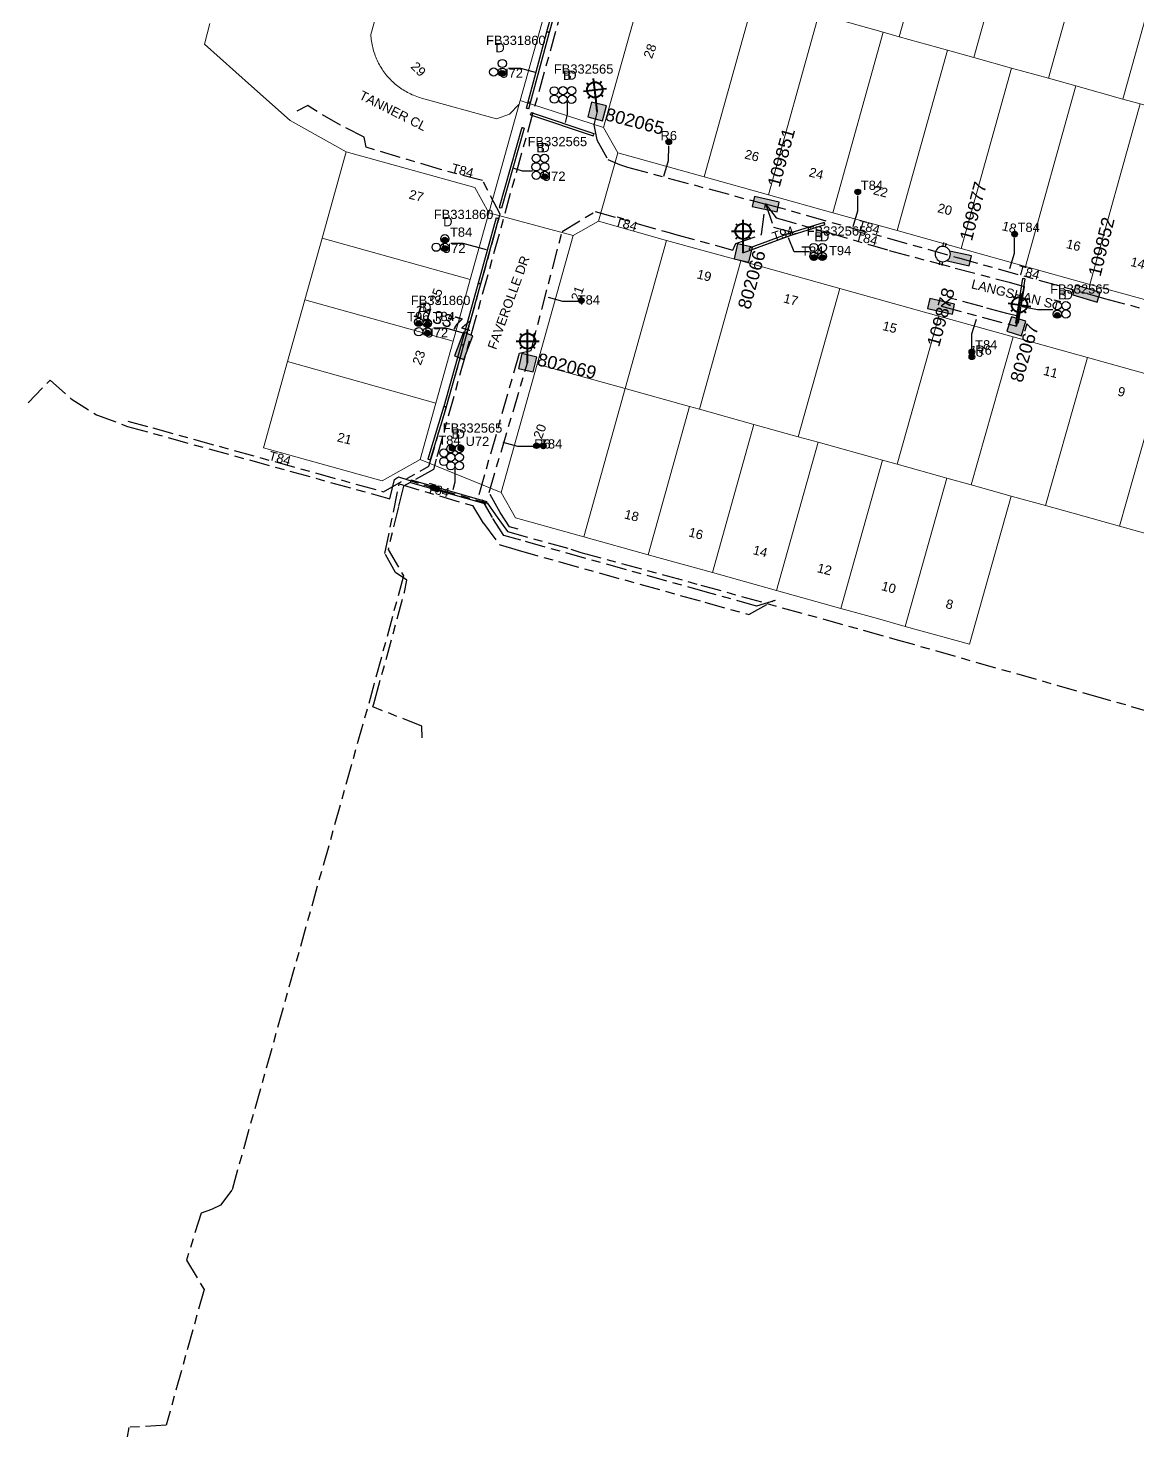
# Model space of a CAD drawing. Header units: metres. Extents: x 289087 to 291245, y 6227587 to 6229773.
# Drawn here: x 290101.3 to 290317.4, y 6228088.2 to 6228362.6 of the extents above; entities that cross this region are included whole.
import ezdxf
from ezdxf.enums import TextEntityAlignment as Align

# ---------------------------------------------------------------- set-up
doc = ezdxf.new("R2010")
doc.units = ezdxf.units.M
doc.linetypes.add('Cable Exist UG', pattern=[8.2, 4, -1.2, 1.8, -1.2])
for name, color, linetype in [('_User Ducts Config', 7, 'Continuous'), ('Duct_SP_EXT', 7, 'Continuous'), ('Equip_HV_EXT', 7, 'Continuous'), ('Equip_LV_EXT', 7, 'Continuous'), ('Equip_SP_SL_EXT', 7, 'Continuous'), ('Mains_HV_EXT', 7, 'Continuous'), ('Mains_LV_EXT', 7, 'Continuous'), ('Mains_LV_SL_EXT', 7, 'Continuous'), ('SupportsUG_SP_LV_EXT', 7, 'Continuous'), ('SupportsUG_SP_LV_SL_EXT', 7, 'Continuous')]:
    doc.layers.add(name, color=color, linetype=linetype)
doc.layers.add('Cadastre Land Parcels_SP_EXT', color=9, linetype='Continuous', lineweight=5)
doc.layers.add('Cadastre Roads_SP_EXT', color=9, linetype='Continuous', lineweight=5)
doc.styles.add('COLUMN_LABEL', font='arial.ttf')
doc.styles.add('iecARIAL', font='arial.ttf', dxfattribs={"height": 2})
doc.styles.add('POLE_LABEL', font='arial.ttf')
doc.styles.get("Standard").update_dxf_attribs({"font": 'arial.ttf'})

# ---------------------------------------------------------------- blocks, each defined once
blk = doc.blocks.new('COLUMN_EXT')
blk.add_hatch(color=256).paths.add_polyline_path([(-1.49, 1.48), (-1.49, -1.49), (1.48, -1.49), (1.48, 1.48)])
blk.add_lwpolyline([(-1.49, -1.49), (1.48, -1.49), (1.48, 1.48), (-1.49, 1.48)], close=True)
for tag, height, style, flags, p in [('ASSET_NUM', 2.5, 'COLUMN_LABEL', 8, (2, 2)), ('STRUCTURE_PLANT_NUMBER', 0.2, 'POLE_LABEL', 9, (1.81, 0.03)), ('STREET_CODE', 0.2, 'COLUMN_LABEL', 9, (1.81, -0.2))]:
    blk.add_attdef(tag, text='', height=height, dxfattribs=dict(style=style, flags=flags)).set_placement(p, align=Align.MIDDLE_LEFT)
at = {"flags": 1}
blk.add_attdef('Z', (1.81, -2.35), '', height=0.2, dxfattribs=at)
at = {"flags": 9}
for tag, p in [('COLUMN_TYPE', (1.81, -0.4)), ('OWNED_BY', (1.81, -0.6)), ('STATE', (1.81, -0.8)), ('USAGE', (1.81, -1)), ('STREETNAME', (1.81, -1.6)), ('SUBURB', (1.81, -1.8)), ('LEGEND', (1.81, -1.2)), ('LOCATION', (1.81, -1.4)), ('NOTES', (1.81, -2))]:
    blk.add_attdef(tag, text='', height=0.2, dxfattribs=at).set_placement(p, align=Align.MIDDLE_LEFT)
blk = doc.blocks.new('PILLAR_EXT')
blk.add_hatch(color=256).paths.add_polyline_path([(-2.475, 0.99), (-2.475, -0.99), (2.475, -0.99), (2.475, 0.99)])
blk.add_lwpolyline([(-2.475, -0.99), (2.475, -0.99), (2.475, 0.99), (-2.475, 0.99)], close=True)
at = {"style": 'iecARIAL', "flags": 8}
blk.add_attdef('ASSET_NUM', (1.5, 3.5), '', height=2.5, dxfattribs=at)
for tag, p, flags in [('OWNED_BY', (0, -0.2), 9), ('STATE', (0, -0.4), 9), ('SUPPORT_TYPE', (0, -0.6), 9), ('STREETNAME', (0, -1.8), 9), ('SUBURB', (0, -2), 1), ('USAGE', (0, -0.8), 9), ('LEGEND', (0, -1), 9), ('LOCATION', (0, -1.2), 9), ('NOTES', (0, -1.4), 9), ('PARENT', (0, -1.6), 9)]:
    blk.add_attdef(tag, p, '', height=0.2, dxfattribs=dict(flags=flags))
blk = doc.blocks.new('DUCT_EXT')
blk.add_circle((0, 0.8), 0.8)
at = {"flags": 1}
blk.add_attdef('Z', (0, 0), '', height=0.2, dxfattribs=at)
at = {"flags": 9}
for tag, p in [('DUCT_CODE', (0, 0)), ('XSECT_TYPE', (0, -0.2)), ('STATE', (0, -0.6)), ('FB_REFERENCE', (0, -0.4)), ('NOTES', (0, -0.8))]:
    blk.add_attdef(tag, text='', height=0.2, dxfattribs=at).set_placement(p, align=Align.MIDDLE_LEFT)
blk = doc.blocks.new('SL_LANTERN_EXT')
at = {"lineweight": 40}
for p, q in [((-1.46, 5.68), (-1.06, 5.28)), ((0, 1.97), (0, 6.47)), ((1.46, 5.68), (1.06, 5.28)), ((-2.25, 4.22), (2.25, 4.22)), ((-1.46, 2.76), (-1.06, 3.16)), ((1.46, 2.76), (1.06, 3.16)), ((0, 0), (0, 2.72))]:
    blk.add_line(p, q, dxfattribs=at)
blk.add_circle((0, 4.22), 1.5, dxfattribs=at)
at = {"style": 'iecARIAL', "flags": 9}
blk.add_attdef('ASSET_NUM', (1.5, 1.5), '', height=2.5, dxfattribs=at)
for tag, p, height, flags in [('OPERATING_VOLTAGE', (0.98, -1.65), 0.2, 9), ('ORIENTATION', (0.98, -1.85), 0.2, 9), ('OWNED_BY', (0.98, -2.05), 0.2, 9), ('STATE', (0.98, -2.25), 0.2, 9), ('CONSTRUCTED_VOLTAGE', (0.98, -0.65), 0.2, 9), ('CONTROL_TYPE', (0.98, -0.85), 0.2, 9), ('LANTERN_PURPOSE', (0.98, -1.05), 0.2, 9), ('LANTERN_TYPE', (0.98, -1.25), 0.2, 9), ('NO_PHASES', (0.98, -1.45), 0.2, 9), ('USAGE', (0.98, -2.45), 0.2, 9), ('CEXIST', (0.98, -2.65), 0.2, 9), ('CNEW', (0.98, -2.85), 0.2, 9), ('LNUMBER', (2.18, -3.25), 2.5, 8), ('CNUMBER', (0.98, -3.05), 0.2, 9), ('CREMOVE', (0.98, -3.25), 0.2, 9), ('CREPLACE', (0.98, -3.45), 0.2, 9), ('LKINGHEIGHT', (0.98, -3.65), 0.2, 9), ('LBRACKET', (0.98, -3.85), 0.2, 9), ('LBRACKETVOCAB', (0.98, -4.05), 0.2, 9), ('LCATEGORY', (0.98, -4.25), 0.2, 9), ('LCHARGE1', (0.98, -4.45), 0.2, 9), ('LCHARGE1PERCENT', (0.98, -4.65), 0.2, 9), ('LCHARGE2', (0.98, -4.85), 0.2, 9), ('LCHARGE2PERCENT', (0.98, -5.05), 0.2, 9), ('LCHARGE3', (0.98, -5.25), 0.2, 9), ('LCHARGE3PERCENT', (0.98, -5.45), 0.2, 9), ('LEXIST', (0.98, -5.65), 0.2, 9), ('LLAMP', (0.98, -5.85), 0.2, 9), ('LLAMPVOCAB', (0.98, -6.05), 0.2, 9), ('LMAST', (0.98, -6.25), 0.2, 9), ('LMASTVOCAB', (0.98, -6.45), 0.2, 9), ('LNEW', (0.98, -6.65), 0.2, 9), ('LANTNUMBER', (0.98, -6.85), 0.2, 9), ('LOUTREACH', (0.98, -7.25), 0.2, 9), ('LOUTREACHVOCAB', (0.98, -7.45), 0.2, 9), ('LRATECODE', (0.98, -7.65), 0.2, 9), ('LREMOVE', (0.98, -7.85), 0.2, 9), ('LREPLACE', (0.98, -8.05), 0.2, 9), ('LTYPE', (0.98, -8.25), 0.2, 9), ('STREETNAME', (0.98, -9.25), 0.2, 9), ('SUBURB', (0.98, -9.45), 0.2, 1), ('LTYPEVOCAB', (0.98, -8.45), 0.2, 9), ('LEGEND', (0.98, -8.65), 0.2, 9), ('LOCATION', (0.98, -8.85), 0.2, 9), ('NOTES', (0.98, -9.05), 0.2, 9)]:
    blk.add_attdef(tag, p, '', height=height, dxfattribs=dict(flags=flags))
blk = doc.blocks.new('HV_STJ_EXT')
h = blk.add_hatch(color=256)
edge = h.paths.add_edge_path()
edge.add_ellipse((-0.59, 0.13), major_axis=(0.226, 0.226), ratio=1, start_angle=45, end_angle=135)
edge.add_line((-0.91, 0.13), (-0.91, -0.13))
edge.add_ellipse((-0.59, -0.13), major_axis=(0.226, 0.226), ratio=1, start_angle=135, end_angle=225)
edge.add_line((-0.59, -0.45), (0.59, -0.45))
edge.add_ellipse((0.59, -0.13), major_axis=(-0.226, 0.226), ratio=1, start_angle=135, end_angle=225)
edge.add_line((0.91, -0.13), (0.91, 0.13))
edge.add_ellipse((0.59, 0.13), major_axis=(-0.226, 0.226), ratio=1, start_angle=225, end_angle=315)
edge.add_line((0.59, 0.45), (-0.59, 0.45))
blk.add_lwpolyline([(-0.91, 0.13), (-0.91, -0.13, 0.414214), (-0.59, -0.45), (0.59, -0.45, 0.414214), (0.91, -0.13), (0.91, 0.13, 0.414214), (0.59, 0.45), (-0.59, 0.45, 0.414214)], format="xyb", close=True)
for tag, flags, p in [('ORIENTATION', 9, (1.5, 0)), ('Z', 1, (1.5, -0.8)), ('USAGE', 9, (1.5, -0.2)), ('LEGEND', 9, (1.5, -0.4)), ('NOTES', 9, (1.5, -0.6))]:
    blk.add_attdef(tag, text='', height=0.2, dxfattribs=dict(flags=flags)).set_placement(p, align=Align.MIDDLE_LEFT)
blk = doc.blocks.new('LV_UG_LINKS_OPEN_EXT')
for p, q in [((-0.25, 1.47), (-0.25, 2.22)), ((0.25, 1.47), (0.25, 2.22)), ((-0.25, -1.47), (-0.25, -2.22)), ((0.25, -1.47), (0.25, -2.22))]:
    blk.add_line(p, q)
at = {"flags": 9}
for tag, p in [('ACTUAL_STATUS', (0, 0)), ('CONSTRUCTED_VOLTAGE', (0, -0.2)), ('OPERATING_VOLTAGE', (0, -0.6)), ('ORIENTATION', (0, -0.8)), ('STATE', (0, -1)), ('SWITCH_TYPE', (0, -1.2)), ('NO_PHASES', (0, -0.4)), ('USAGE', (0, -1.4)), ('NOTES', (0, -1.6))]:
    blk.add_attdef(tag, text='', height=0.2, dxfattribs=at).set_placement(p, align=Align.MIDDLE_LEFT)
at = {"flags": 1}
blk.add_attdef('Z', (0, 0), '', height=0.2, dxfattribs=at)
blk.add_wipeout([(-0.25, 1.47), (-0.43, 1.43), (-0.61, 1.36), (-0.77, 1.28), (-0.93, 1.17), (-1.07, 1.05), (-1.19, 0.9), (-1.29, 0.75), (-1.38, 0.58), (-1.44, 0.4), (-1.48, 0.22), (-1.49, 0.03), (-1.49, -0.16), (-1.45, -0.34), (-1.4, -0.52), (-1.32, -0.69), (-1.23, -0.85), (-1.11, -1), (-0.98, -1.13), (-0.83, -1.24), (-0.66, -1.34), (-0.49, -1.41), (-0.31, -1.46), (-0.13, -1.49), (0.06, -1.49), (0.25, -1.47), (0.43, -1.43), (0.61, -1.36), (0.77, -1.28), (0.93, -1.17), (1.07, -1.05), (1.19, -0.9), (1.29, -0.75), (1.38, -0.58), (1.44, -0.4), (1.48, -0.22), (1.49, -0.03), (1.49, 0.16), (1.45, 0.34), (1.4, 0.52), (1.32, 0.69), (1.23, 0.85), (1.11, 1), (0.98, 1.13), (0.83, 1.24), (0.66, 1.34), (0.49, 1.41), (0.31, 1.46), (0.13, 1.49), (-0.06, 1.49)])
blk.add_lwpolyline([(0, -1.49, 1), (0, 1.49, 1)], format="xyb", close=True)
blk = doc.blocks.new('CABLE_LARGE_EXT')
h = blk.add_hatch(color=256)
edge = h.paths.add_edge_path()
edge.add_arc((0, 0.55), 0.55, 0, 360)
blk.add_circle((0, 0.55), 0.55)
at = {"flags": 1}
blk.add_attdef('Z', (0, 0), '', height=0.2, dxfattribs=at)
at = {"flags": 9}
for tag, p in [('COND_CODE', (0, 0)), ('STATE', (0, -0.4)), ('XSECT_SIZE', (0, -0.6)), ('FB_REFERENCE', (0, -0.2)), ('NOTES', (0, -0.8))]:
    blk.add_attdef(tag, text='', height=0.2, dxfattribs=at).set_placement(p, align=Align.MIDDLE_LEFT)

msp = doc.modelspace()

# ---------------------------------------------------------------- linework, layer by layer
at = {"layer": '_User Ducts Config'}
for points in [[(290194.89, 6228354.8), (290197.21, 6228354.79), (290200.09, 6228353.97)], [(290206.33, 6228348.15), (290206.33, 6228345.72), (290205.92, 6228344.2)], [(290226.01, 6228339.68), (290225.99, 6228336.7), (290225.08, 6228333.7)], [(290199.55, 6228334.73), (290197.62, 6228334.73), (290195.96, 6228335.24)], [(290262.81, 6228329.89), (290262.85, 6228326.89), (290261.93, 6228323.89)], [(290183.68, 6228320.67), (290186, 6228320.67), (290190.53, 6228319.47)], [(290253.48, 6228319.03), (290250.5, 6228319.02), (290249.4, 6228321.73)], [(290293.36, 6228321.7), (290293.35, 6228318.7), (290292.43, 6228315.71)], [(290208.5, 6228309.31), (290205.48, 6228309.3), (290202.67, 6228310.08)], [(290300.89, 6228307.69), (290297.86, 6228307.69), (290294.91, 6228308.26)], [(290285.07, 6228300.1), (290285.07, 6228303.02), (290285.99, 6228305.91)], [(290180.3, 6228304.2), (290182.61, 6228304.2), (290186.03, 6228303.25)], [(290199.75, 6228281.07), (290196.69, 6228281.08), (290193.85, 6228281.85)], [(290184.44, 6228276.69), (290184.44, 6228274.14), (290184.05, 6228272.64)]]:
    msp.add_lwpolyline(points, dxfattribs=at)
at = {"layer": 'Cadastre Land Parcels_SP_EXT', "linetype": 'Continuous'}
for points in [[(290280.79, 6228396.06), (290266.27, 6228400.11), (290256.47, 6228364.95), (290267.81, 6228361.79), (290270.98, 6228360.9), (290280.79, 6228396.06)], [(290295.3, 6228392.02), (290280.79, 6228396.06), (290270.98, 6228360.9), (290280.33, 6228358.29), (290285.5, 6228356.85), (290295.3, 6228392.02)], [(290309.82, 6228387.97), (290295.3, 6228392.02), (290285.5, 6228356.85), (290292.85, 6228354.8), (290300.02, 6228352.81), (290309.82, 6228387.97)], [(290324.33, 6228383.92), (290309.82, 6228387.97), (290300.02, 6228352.81), (290305.38, 6228351.31), (290314.53, 6228348.76), (290324.33, 6228383.92)], [(290338.85, 6228379.88), (290324.33, 6228383.92), (290314.53, 6228348.76), (290317.9, 6228347.82), (290329.05, 6228344.71), (290338.85, 6228379.88)], [(290242.77, 6228368.77), (290241.95, 6228368.99), (290222.11, 6228374.52), (290213.38, 6228343.21), (290216.16, 6228338.29), (290232.96, 6228333.6), (290242.77, 6228368.77)], [(290255.29, 6228365.28), (290242.77, 6228368.77), (290232.96, 6228333.6), (290245.49, 6228330.11), (290255.29, 6228365.28)], [(290267.81, 6228361.79), (290256.47, 6228364.95), (290255.29, 6228365.28), (290245.49, 6228330.11), (290258.01, 6228326.62), (290267.81, 6228361.79)], [(290280.33, 6228358.29), (290270.98, 6228360.9), (290267.81, 6228361.79), (290258.01, 6228326.62), (290270.53, 6228323.13), (290280.33, 6228358.29)], [(290292.85, 6228354.8), (290285.5, 6228356.85), (290280.33, 6228358.29), (290270.53, 6228323.13), (290283.05, 6228319.65), (290292.85, 6228354.8)], [(290305.38, 6228351.31), (290300.02, 6228352.81), (290292.85, 6228354.8), (290283.05, 6228319.65), (290295.58, 6228316.16), (290305.38, 6228351.31)], [(290317.9, 6228347.82), (290314.53, 6228348.76), (290305.38, 6228351.31), (290295.58, 6228316.16), (290308.1, 6228312.67), (290317.9, 6228347.82)], [(290330.42, 6228344.33), (290329.05, 6228344.71), (290317.9, 6228347.82), (290308.1, 6228312.67), (290320.62, 6228309.18), (290330.42, 6228344.33)], [(290191.06, 6228326.62), (290188.29, 6228331.53), (290163.26, 6228338.51), (290158.57, 6228321.67), (290187.44, 6228313.63), (290191.06, 6228326.62)], [(290225.67, 6228321.24), (290212.37, 6228324.95), (290207.45, 6228322.17), (290200.46, 6228297.15), (290217.6, 6228292.37), (290225.67, 6228321.24)], [(290187.44, 6228313.63), (290158.57, 6228321.67), (290155.21, 6228309.65), (290184.08, 6228301.58), (290187.44, 6228313.63)], [(290240.13, 6228317.22), (290225.67, 6228321.24), (290217.6, 6228292.37), (290230.12, 6228288.88), (290232.08, 6228288.33), (290240.13, 6228317.22)], [(290259.41, 6228311.85), (290240.13, 6228317.22), (290232.08, 6228288.33), (290242.65, 6228285.39), (290251.29, 6228282.98), (290259.41, 6228311.85)], [(290278.68, 6228306.48), (290259.41, 6228311.85), (290251.29, 6228282.98), (290255.17, 6228281.9), (290267.69, 6228278.41), (290270.53, 6228277.62), (290278.68, 6228306.48)], [(290184.08, 6228301.58), (290155.21, 6228309.65), (290151.85, 6228297.61), (290180.73, 6228289.54), (290184.08, 6228301.58)], [(290293.14, 6228302.45), (290278.68, 6228306.48), (290270.53, 6228277.62), (290280.22, 6228274.92), (290284.98, 6228273.59), (290293.14, 6228302.45)], [(290307.6, 6228298.42), (290293.14, 6228302.45), (290284.98, 6228273.59), (290292.74, 6228271.43), (290299.43, 6228269.56), (290307.6, 6228298.42)], [(290177.67, 6228278.57), (290180.73, 6228289.54), (290151.85, 6228297.61), (290147.15, 6228280.85), (290170.28, 6228274.41), (290177.67, 6228278.57)], [(290322.06, 6228294.39), (290307.6, 6228298.42), (290299.43, 6228269.56), (290305.26, 6228267.94), (290313.88, 6228265.54), (290322.06, 6228294.39)], [(290217.6, 6228292.37), (290200.46, 6228297.15), (290193.48, 6228272.11), (290196.26, 6228267.2), (290209.53, 6228263.49), (290217.6, 6228292.37)], [(290230.12, 6228288.88), (290217.6, 6228292.37), (290209.53, 6228263.49), (290222.05, 6228260), (290230.12, 6228288.88)], [(290336.51, 6228290.36), (290322.06, 6228294.39), (290313.88, 6228265.54), (290317.79, 6228264.45), (290328.32, 6228261.52), (290336.51, 6228290.36)], [(290242.65, 6228285.39), (290232.08, 6228288.33), (290230.12, 6228288.88), (290222.05, 6228260), (290234.57, 6228256.52), (290242.65, 6228285.39)], [(290255.17, 6228281.9), (290251.29, 6228282.98), (290242.65, 6228285.39), (290234.57, 6228256.52), (290247.09, 6228253.03), (290255.17, 6228281.9)], [(290267.69, 6228278.41), (290255.17, 6228281.9), (290247.09, 6228253.03), (290259.59, 6228249.54), (290267.69, 6228278.41)], [(290280.22, 6228274.92), (290270.53, 6228277.62), (290267.69, 6228278.41), (290259.59, 6228249.54), (290266.71, 6228247.56), (290272.11, 6228246.05), (290280.22, 6228274.92)], [(290292.74, 6228271.43), (290284.98, 6228273.59), (290280.22, 6228274.92), (290272.11, 6228246.05), (290284.63, 6228242.56), (290292.74, 6228271.43)]]:
    msp.add_lwpolyline(points, close=True, dxfattribs=at)
msp.add_lwpolyline([(290169.62, 6228366.88), (290168.07, 6228361.35), (290168.09, 6228361.02), (290168.12, 6228360.7), (290168.16, 6228360.37), (290168.2, 6228360.05), (290168.25, 6228359.73), (290168.31, 6228359.41), (290168.37, 6228359.09), (290168.45, 6228358.77), (290168.53, 6228358.45), (290168.62, 6228358.14), (290168.71, 6228357.83), (290168.82, 6228357.52), (290168.93, 6228357.21), (290169.05, 6228356.91), (290169.17, 6228356.61), (290169.31, 6228356.31), (290169.44, 6228356.02), (290169.59, 6228355.73), (290169.75, 6228355.44), (290169.91, 6228355.16), (290170.07, 6228354.88), (290170.25, 6228354.6), (290170.43, 6228354.33), (290170.62, 6228354.07), (290170.81, 6228353.81), (290171.01, 6228353.55), (290171.21, 6228353.3), (290171.43, 6228353.05), (290171.64, 6228352.81), (290171.87, 6228352.57), (290172.1, 6228352.34), (290172.33, 6228352.11), (290172.57, 6228351.89), (290172.81, 6228351.68), (290173.06, 6228351.47), (290173.32, 6228351.27), (290173.58, 6228351.08), (290173.84, 6228350.89), (290174.11, 6228350.71), (290174.38, 6228350.53), (290174.66, 6228350.36), (290174.94, 6228350.2), (290175.23, 6228350.04), (290175.52, 6228349.89), (290175.81, 6228349.75), (290176.1, 6228349.61), (290176.4, 6228349.49), (290176.7, 6228349.37), (290177.01, 6228349.25), (290177.32, 6228349.15), (290177.62, 6228349.05), (290177.94, 6228348.96), (290192.54, 6228344.88), (290195.1, 6228345.81), (290195.1, 6228345.81), (290196.96, 6228347.77), (290197.15, 6228348.46), (290201.27, 6228363.25)], dxfattribs=at)
at = {"layer": 'Cadastre Roads_SP_EXT', "linetype": 'Continuous'}
for points in [[(290222.11, 6228374.52), (290225.61, 6228387.04), (290226.09, 6228388.79), (290226.59, 6228390.54), (290227.09, 6228392.29), (290227.6, 6228394.04), (290228.12, 6228395.78), (290228.64, 6228397.52), (290229.17, 6228399.26), (290229.71, 6228401), (290230.25, 6228402.73), (290230.8, 6228404.47), (290231.36, 6228406.2), (290215.02, 6228411.98), (290214.38, 6228410.27), (290207.98, 6228387.32), (290204.63, 6228375.29), (290201.27, 6228363.25), (290197.15, 6228348.46), (290213.38, 6228343.21), (290222.11, 6228374.52)], [(290200.46, 6228297.15), (290207.45, 6228322.17), (290191.06, 6228326.62), (290187.44, 6228313.63), (290184.08, 6228301.58), (290180.73, 6228289.54), (290177.67, 6228278.57), (290193.48, 6228272.11), (290200.46, 6228297.15)]]:
    msp.add_lwpolyline(points, close=True, dxfattribs=at)
for points in [[(290136.73, 6228363.48), (290135.65, 6228359.45), (290144.81, 6228351.3), (290152.34, 6228344.61), (290163.26, 6228338.51), (290188.29, 6228331.53), (290191.06, 6228326.62), (290191.19, 6228327.08), (290196.96, 6228347.77), (290195.1, 6228345.81), (290192.54, 6228344.88), (290177.94, 6228348.96), (290177.94, 6228348.96), (290177.62, 6228349.05), (290177.32, 6228349.15), (290177.01, 6228349.25), (290176.7, 6228349.37), (290176.4, 6228349.49), (290176.1, 6228349.61), (290175.81, 6228349.75), (290175.52, 6228349.89), (290175.23, 6228350.04), (290174.94, 6228350.2), (290174.66, 6228350.36), (290174.38, 6228350.53), (290174.11, 6228350.71), (290173.84, 6228350.89), (290173.58, 6228351.08), (290173.32, 6228351.27), (290173.06, 6228351.47), (290172.81, 6228351.68), (290172.57, 6228351.89), (290172.33, 6228352.11), (290172.1, 6228352.34), (290171.87, 6228352.57), (290171.64, 6228352.81), (290171.43, 6228353.05), (290171.21, 6228353.3), (290171.01, 6228353.55), (290170.81, 6228353.81), (290170.62, 6228354.07), (290170.43, 6228354.33), (290170.25, 6228354.6), (290170.07, 6228354.88), (290169.91, 6228355.16), (290169.75, 6228355.44), (290169.59, 6228355.73), (290169.44, 6228356.02), (290169.31, 6228356.31), (290169.17, 6228356.61), (290169.05, 6228356.91), (290168.93, 6228357.21), (290168.82, 6228357.52), (290168.71, 6228357.83), (290168.62, 6228358.14), (290168.53, 6228358.45), (290168.45, 6228358.77), (290168.37, 6228359.09), (290168.31, 6228359.41), (290168.25, 6228359.73), (290168.2, 6228360.05), (290168.16, 6228360.37), (290168.12, 6228360.7), (290168.09, 6228361.02), (290168.07, 6228361.35), (290169.62, 6228366.88)], [(290320.62, 6228309.18), (290308.1, 6228312.67), (290295.58, 6228316.16), (290283.05, 6228319.65), (290270.53, 6228323.13), (290258.01, 6228326.62), (290245.49, 6228330.11), (290232.96, 6228333.6), (290216.16, 6228338.29), (290212.37, 6228324.95), (290225.67, 6228321.24), (290240.13, 6228317.22), (290259.41, 6228311.85), (290278.68, 6228306.48), (290293.14, 6228302.45), (290307.6, 6228298.42), (290322.06, 6228294.39)]]:
    msp.add_lwpolyline(points, dxfattribs=at)
at = {"layer": 'Duct_SP_EXT'}
for p, q in [((290202.37, 6228361.89), (290205.9, 6228374.53)), ((290202.83, 6228361.76), (290206.36, 6228374.4)), ((290198.71, 6228348.22), (290202.37, 6228361.88)), ((290199.17, 6228348.09), (290202.83, 6228361.76)), ((290202.37, 6228361.89), (290202.6, 6228361.82)), ((290202.37, 6228361.88), (290202.6, 6228361.82)), ((290202.83, 6228361.76), (290202.6, 6228361.82)), ((290202.83, 6228361.76), (290202.6, 6228361.82)), ((290198.37, 6228346.99), (290198.71, 6228348.22)), ((290198.37, 6228346.99), (290198.6, 6228346.92)), ((290198.83, 6228346.86), (290198.6, 6228346.92)), ((290198.71, 6228348.22), (290198.94, 6228348.15)), ((290198.83, 6228346.86), (290199.17, 6228348.09)), ((290199.17, 6228348.09), (290198.94, 6228348.15)), ((290199.14, 6228345.69), (290199.22, 6228345.91)), ((290199.14, 6228345.69), (290211.35, 6228341.58)), ((290199.3, 6228346.14), (290199.22, 6228345.91)), ((290199.3, 6228346.14), (290211.5, 6228342.03)), ((290197.45, 6228343.23), (290193.06, 6228327.64)), ((290197.91, 6228343.1), (290193.52, 6228327.51)), ((290197.45, 6228343.23), (290197.68, 6228343.17)), ((290197.91, 6228343.1), (290197.68, 6228343.17)), ((290211.35, 6228341.58), (290211.43, 6228341.81)), ((290211.5, 6228342.03), (290211.43, 6228341.81)), ((290193.06, 6228327.64), (290193.29, 6228327.58)), ((290193.52, 6228327.51), (290193.29, 6228327.58)), ((290192.47, 6228325.63), (290188.94, 6228312.88)), ((290192.94, 6228325.5), (290189.4, 6228312.75)), ((290192.47, 6228325.63), (290192.7, 6228325.57)), ((290192.94, 6228325.5), (290192.7, 6228325.57)), ((290256.32, 6228324.74), (290249.67, 6228322.64)), ((290256.32, 6228324.74), (290256.4, 6228324.51)), ((290249.67, 6228322.64), (290241.74, 6228319.72)), ((290249.83, 6228322.19), (290241.9, 6228319.27)), ((290249.67, 6228322.64), (290249.75, 6228322.41)), ((290249.83, 6228322.19), (290249.75, 6228322.41)), ((290256.47, 6228324.28), (290249.83, 6228322.19)), ((290256.47, 6228324.28), (290256.4, 6228324.51)), ((290241.74, 6228319.72), (290241.82, 6228319.49)), ((290241.9, 6228319.27), (290241.82, 6228319.49)), ((290294.97, 6228313.83), (290293.62, 6228305.18)), ((290295.45, 6228313.75), (290294.09, 6228305.11)), ((290294.97, 6228313.83), (290295.21, 6228313.79)), ((290295.45, 6228313.75), (290295.21, 6228313.79)), ((290188.94, 6228312.88), (290185.63, 6228300.97)), ((290189.4, 6228312.75), (290186.1, 6228300.84)), ((290188.94, 6228312.88), (290189.17, 6228312.82)), ((290188.94, 6228312.88), (290189.17, 6228312.82)), ((290189.4, 6228312.75), (290189.17, 6228312.82)), ((290189.4, 6228312.75), (290189.17, 6228312.82)), ((290293.62, 6228305.18), (290293.85, 6228305.14)), ((290294.09, 6228305.11), (290293.85, 6228305.14)), ((290185.63, 6228300.97), (290182.29, 6228288.9)), ((290186.1, 6228300.84), (290182.75, 6228288.78)), ((290185.63, 6228300.97), (290185.86, 6228300.9)), ((290185.63, 6228300.97), (290185.86, 6228300.9)), ((290186.1, 6228300.84), (290185.86, 6228300.9)), ((290186.1, 6228300.84), (290185.86, 6228300.9)), ((290182.29, 6228288.91), (290179.19, 6228278.64)), ((290182.75, 6228288.77), (290179.64, 6228278.5)), ((290182.29, 6228288.91), (290182.52, 6228288.84)), ((290182.29, 6228288.9), (290182.52, 6228288.84)), ((290182.75, 6228288.78), (290182.52, 6228288.84)), ((290182.75, 6228288.77), (290182.52, 6228288.84)), ((290179.19, 6228278.64), (290179.41, 6228278.57)), ((290179.64, 6228278.5), (290179.41, 6228278.57)), ((290175.8, 6228274.1), (290175.86, 6228274.33)), ((290175.8, 6228274.1), (290190.46, 6228269.91)), ((290175.93, 6228274.56), (290175.86, 6228274.33)), ((290175.93, 6228274.56), (290190.6, 6228270.37)), ((290190.46, 6228269.91), (290190.53, 6228270.14)), ((290190.6, 6228270.37), (290190.53, 6228270.14))]:
    msp.add_line(p, q, dxfattribs=at)
at = {"layer": 'Mains_HV_EXT', "linetype": 'Cable Exist UG'}
for points in [[(290217.25, 6228409.32), (290180.82, 6228278.63), (290180.25, 6228276.59), (290174.4, 6228273.33), (290173.44, 6228269.31), (290171.44, 6228261.03), (290171.44, 6228261.03), (290174.41, 6228255.86), (290168.73, 6228234.9), (290168.73, 6228234.9), (290141.02, 6228136.22), (290138.82, 6228133.34), (290137.06, 6228132.46), (290135, 6228131.74), (290132.15, 6228122.57), (290132.15, 6228122.57), (290135.6, 6228116.9), (290128.21, 6228090.46), (290120.92, 6228090.03), (290120.62, 6228088.19)], [(290101.35, 6228289.62), (290105.61, 6228293.98), (290109.73, 6228290.39), (290114.65, 6228287.27), (290114.65, 6228287.27), (290120.7, 6228284.99), (290171.77, 6228270.92), (290172.66, 6228274.63), (290173.44, 6228275.15), (290180.53, 6228272.94)], [(290180.56, 6228272.93), (290190.73, 6228270.09), (290192.36, 6228267.8), (290192.36, 6228267.8), (290194.7, 6228264.51), (290207.04, 6228261.1), (290208.98, 6228260.44), (290208.98, 6228260.44), (290232.36, 6228254.08), (290270.11, 6228243.58), (290308.26, 6228232.73), (290320.17, 6228229.31)]]:
    msp.add_lwpolyline(points, dxfattribs=at)
at = {"layer": 'Mains_LV_EXT', "linetype": 'Cable Exist UG'}
for points in [[(290186.14, 6228300.68), (290187.24, 6228304.65), (290187.24, 6228304.65), (290192.81, 6228324.73), (290193.23, 6228326.34), (290193.23, 6228326.34), (290189.84, 6228332.87), (290181.64, 6228335.03), (290167.14, 6228339.37), (290166.79, 6228341.35), (290166.79, 6228341.35), (290162.14, 6228343.7), (290156.44, 6228347.03), (290155.77, 6228347.51), (290153.65, 6228346.39)], [(290246.78, 6228251.09), (290243.2, 6228250), (290243.2, 6228250), (290233.62, 6228252.67), (290197.25, 6228262.81), (290193.99, 6228263.72), (290193.99, 6228263.72), (290191.73, 6228267.23), (290189.15, 6228271.76), (290197.04, 6228299.28), (290199.27, 6228299.81), (290199.27, 6228299.81), (290205.34, 6228322.98), (290211.78, 6228326.87), (290226.14, 6228322.76), (290227.19, 6228322.47), (290227.19, 6228322.47), (290238.57, 6228319.31), (290239.13, 6228320.61), (290239.13, 6228320.61), (290244.14, 6228322.36), (290244.89, 6228328.28)], [(290244.9, 6228328.39), (290246.5, 6228323.8), (290250.88, 6228322.6), (290240.46, 6228318.71)], [(290307.53, 6228310.9), (290310.94, 6228309.92), (290310.94, 6228309.92), (290319.98, 6228307.52), (290332.45, 6228303.84), (290344.98, 6228300.51)], [(290120.74, 6228286.05), (290125.65, 6228284.69), (290125.65, 6228284.69), (290170.56, 6228272.27), (290179.39, 6228277.25), (290185.33, 6228297.75), (290186.14, 6228300.68)], [(290178.07, 6228224.34), (290178, 6228226.61), (290178, 6228226.61), (290168.48, 6228230.37), (290168.65, 6228230.94), (290168.65, 6228230.94), (290168.86, 6228231.69), (290174.62, 6228252.72), (290175.08, 6228255.07), (290172.9, 6228256.54), (290172.9, 6228256.54), (290170.82, 6228260.27), (290173.57, 6228273.78), (290187.85, 6228269.56), (290189.99, 6228266.13), (290189.99, 6228266.13), (290193.08, 6228262.01), (290196.74, 6228260.88), (290233.09, 6228250.75), (290241.7, 6228248.37), (290246.68, 6228251.16)]]:
    msp.add_lwpolyline(points, dxfattribs=at)
at = {"layer": 'Mains_LV_SL_EXT', "linetype": 'Cable Exist UG'}
for points in [[(290212.14, 6228346.36), (290211.5, 6228343.72), (290211.5, 6228343.72), (290212.09, 6228340.83), (290214.2, 6228336.97), (290216.47, 6228335.98), (290218.06, 6228335.51), (290218.06, 6228335.51), (290244.96, 6228328.26)], [(290279.17, 6228308.43), (290293.77, 6228304.5)], [(290196.76, 6228264.97), (290195.1, 6228265.43), (290193.25, 6228268.24), (290191.09, 6228272.12), (290198.59, 6228297.39)]]:
    msp.add_lwpolyline(points, dxfattribs=at)

# ---------------------------------------------------------------- block references
at = {"layer": '_User Ducts Config'}
for name, p in [('DUCT_EXT', (290193.68, 6228354.88)), ('DUCT_EXT', (290191.99, 6228353.22)), ('DUCT_EXT', (290193.65, 6228353.2)), ('CABLE_LARGE_EXT', (290193.66, 6228353.22)), ('CABLE_LARGE_EXT', (290226.09, 6228339.89)), ('DUCT_EXT', (290200.25, 6228334.76)), ('DUCT_EXT', (290200.26, 6228336.41)), ('DUCT_EXT', (290201.89, 6228336.43)), ('DUCT_EXT', (290201.92, 6228334.76)), ('DUCT_EXT', (290200.26, 6228333.11)), ('DUCT_EXT', (290201.93, 6228333.1)), ('CABLE_LARGE_EXT', (290201.93, 6228333.1)), ('CABLE_LARGE_EXT', (290262.89, 6228330.11)), ('DUCT_EXT', (290182.47, 6228320.75)), ('CABLE_LARGE_EXT', (290293.43, 6228321.91)), ('DUCT_EXT', (290180.79, 6228319.1)), ('DUCT_EXT', (290182.46, 6228319.09)), ('CABLE_LARGE_EXT', (290182.47, 6228320.75)), ('CABLE_LARGE_EXT', (290182.47, 6228319.1)), ('DUCT_EXT', (290254.33, 6228319.04)), ('DUCT_EXT', (290256.01, 6228319.03)), ('DUCT_EXT', (290254.33, 6228317.32)), ('CABLE_LARGE_EXT', (290254.33, 6228317.32)), ('DUCT_EXT', (290256, 6228317.32)), ('CABLE_LARGE_EXT', (290256, 6228317.32)), ('CABLE_LARGE_EXT', (290209.06, 6228308.94)), ('DUCT_EXT', (290301.73, 6228307.73)), ('DUCT_EXT', (290303.42, 6228307.73)), ('DUCT_EXT', (290177.38, 6228304.49)), ('CABLE_LARGE_EXT', (290177.38, 6228304.49)), ('DUCT_EXT', (290179.09, 6228304.28)), ('DUCT_EXT', (290301.74, 6228306.07)), ('CABLE_LARGE_EXT', (290301.74, 6228306.07)), ('DUCT_EXT', (290303.42, 6228306.08)), ('DUCT_EXT', (290177.4, 6228302.63)), ('DUCT_EXT', (290179.08, 6228302.62)), ('CABLE_LARGE_EXT', (290179.09, 6228304.32)), ('CABLE_LARGE_EXT', (290179.09, 6228302.64)), ('CABLE_LARGE_EXT', (290285.1, 6228298.96)), ('CABLE_LARGE_EXT', (290285.1, 6228298)), ('CABLE_LARGE_EXT', (290183.91, 6228280.2)), ('CABLE_LARGE_EXT', (290185.6, 6228280.2)), ('CABLE_LARGE_EXT', (290200.33, 6228280.69)), ('CABLE_LARGE_EXT', (290201.67, 6228280.64))]:
    msp.add_blockref(name, p, dxfattribs=at)
for p, rotation in [((290204.57, 6228350.36), 90), ((290204.59, 6228348.73), 90), ((290206.28, 6228348.71), 90), ((290206.29, 6228350.4), 90), ((290207.96, 6228348.71), 90), ((290207.97, 6228350.39), 90), ((290184.44, 6228280.65), 89.97140158320465), ((290186.1, 6228280.66), 89.97140158320465), ((290183.08, 6228279.83), 89.97140158320465), ((290183.08, 6228278.17), 89.97140158320465), ((290184.45, 6228278.99), 89.97140158320465), ((290184.45, 6228277.32), 89.97140158320465), ((290186.1, 6228278.99), 89.97140158320465), ((290186.11, 6228277.33), 89.97140158320465)]:
    msp.add_blockref('DUCT_EXT', p, dxfattribs=dict(at, rotation=rotation))
at = {"layer": 'Equip_HV_EXT', "rotation": 344.2794939955522}
msp.add_blockref('HV_STJ_EXT', (290180.56, 6228272.93), dxfattribs=at)
at = {"layer": 'Equip_SP_SL_EXT'}
for p, rotation in [((290212.14, 6228346.36), 6.044777144175702), ((290293.77, 6228304.51), 351.5888870944223)]:
    msp.add_blockref('SL_LANTERN_EXT', p, dxfattribs=dict(at, rotation=rotation))
for p in [(290240.58, 6228318.78), (290198.59, 6228297.39)]:
    msp.add_blockref('SL_LANTERN_EXT', p, dxfattribs=at)
at = {"layer": 'SupportsUG_SP_LV_EXT'}
ref = msp.add_blockref('PILLAR_EXT', (290244.96, 6228328.26), dxfattribs=dict(at, rotation=347.6437883156713))
ref.add_attrib('ASSET_NUM', '109851', dxfattribs={"layer": '0', "height": 2.5, "rotation": 74.8001, "style": 'iecARIAL'}).set_placement((290246.46, 6228331.76), align=Align.MIDDLE_LEFT)
ref = msp.add_blockref('PILLAR_EXT', (290282.39, 6228317.78), dxfattribs=dict(at, rotation=347.40007391961))
ref.add_attrib('ASSET_NUM', '109877', dxfattribs={"layer": '0', "height": 2.5, "rotation": 75.3712, "style": 'iecARIAL'}).set_placement((290283.89, 6228321.28), align=Align.MIDDLE_LEFT)
ref = msp.add_blockref('PILLAR_EXT', (290307.43, 6228310.85), dxfattribs=dict(at, rotation=343.1856363409019))
ref.add_attrib('ASSET_NUM', '109852', dxfattribs={"layer": '0', "height": 2.5, "rotation": 76.1283, "style": 'iecARIAL'}).set_placement((290308.93, 6228314.35), align=Align.MIDDLE_LEFT)
ref = msp.add_blockref('PILLAR_EXT', (290279.12, 6228308.39), dxfattribs=dict(at, rotation=167.1892202250075))
ref.add_attrib('ASSET_NUM', '109878', dxfattribs={"layer": '0', "height": 2.5, "rotation": 74.4972, "style": 'iecARIAL'}).set_placement((290280.62, 6228311.89), align=Align.MIDDLE_RIGHT)
ref = msp.add_blockref('PILLAR_EXT', (290186.14, 6228300.68), dxfattribs=dict(at, rotation=69.36449121173804))
ref.add_attrib('ASSET_NUM', '113374', dxfattribs={"layer": '0', "height": 2.5, "rotation": 342.7252, "style": 'iecARIAL'}).set_placement((290187.64, 6228304.18), align=Align.MIDDLE_RIGHT)
at = {"layer": 'SupportsUG_SP_LV_SL_EXT'}
ref = msp.add_blockref('COLUMN_EXT', (290212.14, 6228346.36), dxfattribs=dict(at, rotation=345.4894544436848))
ref.add_attrib('ASSET_NUM', '802065', dxfattribs={"layer": '0', "height": 2.5, "rotation": 345.4895, "style": 'COLUMN_LABEL'}).set_placement((290214.14, 6228347.11), align=Align.TOP_LEFT)
ref = msp.add_blockref('COLUMN_EXT', (290240.58, 6228318.78), dxfattribs=dict(at, rotation=77.28699618415796))
ref.add_attrib('ASSET_NUM', '802066', dxfattribs={"layer": '0', "height": 2.5, "rotation": 74.5473, "style": 'COLUMN_LABEL'}).set_placement((290242.58, 6228319.53), align=Align.TOP_RIGHT)
ref = msp.add_blockref('COLUMN_EXT', (290293.77, 6228304.51), dxfattribs=dict(at, rotation=72.92463020724614))
ref.add_attrib('ASSET_NUM', '802067', dxfattribs={"layer": '0', "height": 2.5, "rotation": 73.681, "style": 'COLUMN_LABEL'}).set_placement((290295.77, 6228305.26), align=Align.TOP_RIGHT)
ref = msp.add_blockref('COLUMN_EXT', (290198.59, 6228297.39), dxfattribs=dict(at, rotation=166.3526257979059))
ref.add_attrib('ASSET_NUM', '802069', dxfattribs={"layer": '0', "height": 2.5, "rotation": 346.3866, "style": 'COLUMN_LABEL'}).set_placement((290200.59, 6228298.14), align=Align.MIDDLE_LEFT)

# ---------------------------------------------------------------- texts
at = {"layer": '_User Ducts Config'}
for s, p in [('FB331860', (290190.5, 6228359.3)), ('D', (290192.33, 6228357.88)), ('FB332565', (290203.7, 6228353.71)), ('U72', (290193.08, 6228352.91)), ('B', (290205.5, 6228352.5)), ('D', (290206.32, 6228352.52)), ('FB332565', (290198.59, 6228339.58)), ('R6', (290224.48, 6228340.75)), ('B', (290200.28, 6228338.39)), ('D', (290201.1, 6228338.41)), ('U72', (290201.36, 6228332.83)), ('T84', (290263.48, 6228331.06)), ('FB331860', (290180.33, 6228325.39)), ('D', (290182.16, 6228323.97)), ('T84', (290294, 6228322.87)), ('T84', (290183.48, 6228321.94)), ('FB332565', (290252.93, 6228322.16)), ('B', (290254.45, 6228321.02)), ('D', (290255.54, 6228321.05)), ('U72', (290181.89, 6228318.79)), ('T84', (290251.88, 6228318.24)), ('T94', (290257.28, 6228318.35)), ('FB332565', (290300.34, 6228310.86)), ('B', (290301.86, 6228309.72)), ('D', (290302.96, 6228309.75)), ('FB331860', (290175.85, 6228308.64)), ('B', (290177.36, 6228307.3)), ('D', (290178.06, 6228307.3)), ('T84', (290208.36, 6228308.74)), ('T96', (290175.15, 6228305.47)), ('T84', (290180.1, 6228305.51)), ('U72', (290178.5, 6228302.33)), ('T84', (290285.74, 6228299.99)), ('R6', (290285.78, 6228298.96)), ('FB332565', (290182.07, 6228283.78)), ('B', (290183.77, 6228282.61)), ('D', (290184.58, 6228282.63)), ('T84', (290181.21, 6228281.41)), ('U72', (290186.51, 6228281.19)), ('R6', (290199.88, 6228280.69)), ('T84', (290201.02, 6228280.69))]:
    msp.add_text(s, height=1.8, dxfattribs=at).set_placement(p)
at = {"layer": 'Cadastre Land Parcels_SP_EXT'}
for s, rotation, p in [('28', 70.1046, (290222.79, 6228356.49)), ('29', 315, (290175.72, 6228354.95)), ('26', 345.8401, (290240.71, 6228337.22)), ('24', 345.7775, (290253.24, 6228333.73)), ('27', 345.7775, (290175.36, 6228329.4)), ('22', 345.7144, (290265.76, 6228330.24)), ('20', 346.0259, (290278.28, 6228326.75)), ('18', 345.7144, (290290.81, 6228323.26)), ('16', 345.9638, (290303.33, 6228319.77)), ('14', 346.0259, (290315.85, 6228316.28)), ('19', 345.7775, (290231.41, 6228313.87)), ('25', 70.0386, (290181.15, 6228308.85)), ('21', 70.3462, (290208.67, 6228309.29)), ('17', 345.8401, (290248.28, 6228309.17)), ('15', 345.8401, (290267.56, 6228303.8)), ('13', 346.0259, (290284.42, 6228299.1)), ('23', 70.1046, (290177.79, 6228296.79)), ('11', 345.7144, (290298.88, 6228295.07)), ('9', 345.7775, (290313.34, 6228291.04)), ('21', 345.9638, (290161.38, 6228282.11)), ('20', 70.0169, (290201.34, 6228282.42)), ('18', 345.9638, (290217.29, 6228267.1)), ('16', 345.7775, (290229.81, 6228263.61)), ('14', 346.0259, (290242.33, 6228260.13)), ('12', 345.8401, (290254.84, 6228256.64)), ('10', 344.9509, (290267.34, 6228253.14)), ('8', 346.0875, (290279.87, 6228249.66))]:
    msp.add_text(s, height=1.8, rotation=rotation, dxfattribs=at).set_placement(p)
at = {"layer": 'Cadastre Roads_SP_EXT'}
for s, rotation, p in [('TANNER CL', 333.2288, (290165.62, 6228348.89)), ('FAVEROLLE DR', 69.8938, (290192.44, 6228299.83)), ('LANGSHAN ST', 345.9638, (290284.86, 6228311.93))]:
    msp.add_text(s, height=1.8, rotation=rotation, dxfattribs=at).set_placement(p)
at = {"layer": 'Mains_LV_EXT'}
for s, rotation, p in [('T84', 345.2891, (290183.61, 6228334.51)), ('T84', 344.1002, (290215.48, 6228324.18)), ('T84', 344.906, (290262.74, 6228323.47)), ('T94', 18.4378, (290246.56, 6228321)), ('T84', 344.3873, (290262.29, 6228321.34)), ('T84', 344.5857, (290293.85, 6228314.67)), ('T84', 344.6659, (290148.04, 6228278.5)), ('T84', 344.5175, (290178.9, 6228272.3))]:
    msp.add_text(s, height=1.8, rotation=rotation, dxfattribs=at).set_placement(p)

# ---------------------------------------------------------------- next in the draw order: block references
at = {"layer": 'Equip_LV_EXT', "rotation": 348.5172989455344}
msp.add_blockref('LV_UG_LINKS_OPEN_EXT', (290279.43, 6228318.57), dxfattribs=at)

# ---------------------------------------------------------------- next in the draw order: linework, layer by layer
at = {"layer": 'Mains_LV_EXT', "linetype": 'Cable Exist UG'}
for points in [[(290244.87, 6228328.39), (290247.02, 6228325.61), (290247.02, 6228325.61), (290256.97, 6228322.8), (290269, 6228319.28), (290281.84, 6228315.85), (290292.36, 6228313.06), (290295.26, 6228312.23), (290294.3, 6228306.38), (290291.91, 6228307), (290287.22, 6228308.27), (290287.22, 6228308.27), (290281.05, 6228309.94), (290279.11, 6228308.39)], [(290244.94, 6228328.37), (290282.46, 6228317.82)], [(290282.32, 6228317.87), (290307.38, 6228310.93)]]:
    msp.add_lwpolyline(points, dxfattribs=at)

doc.saveas('drawing.dxf')
